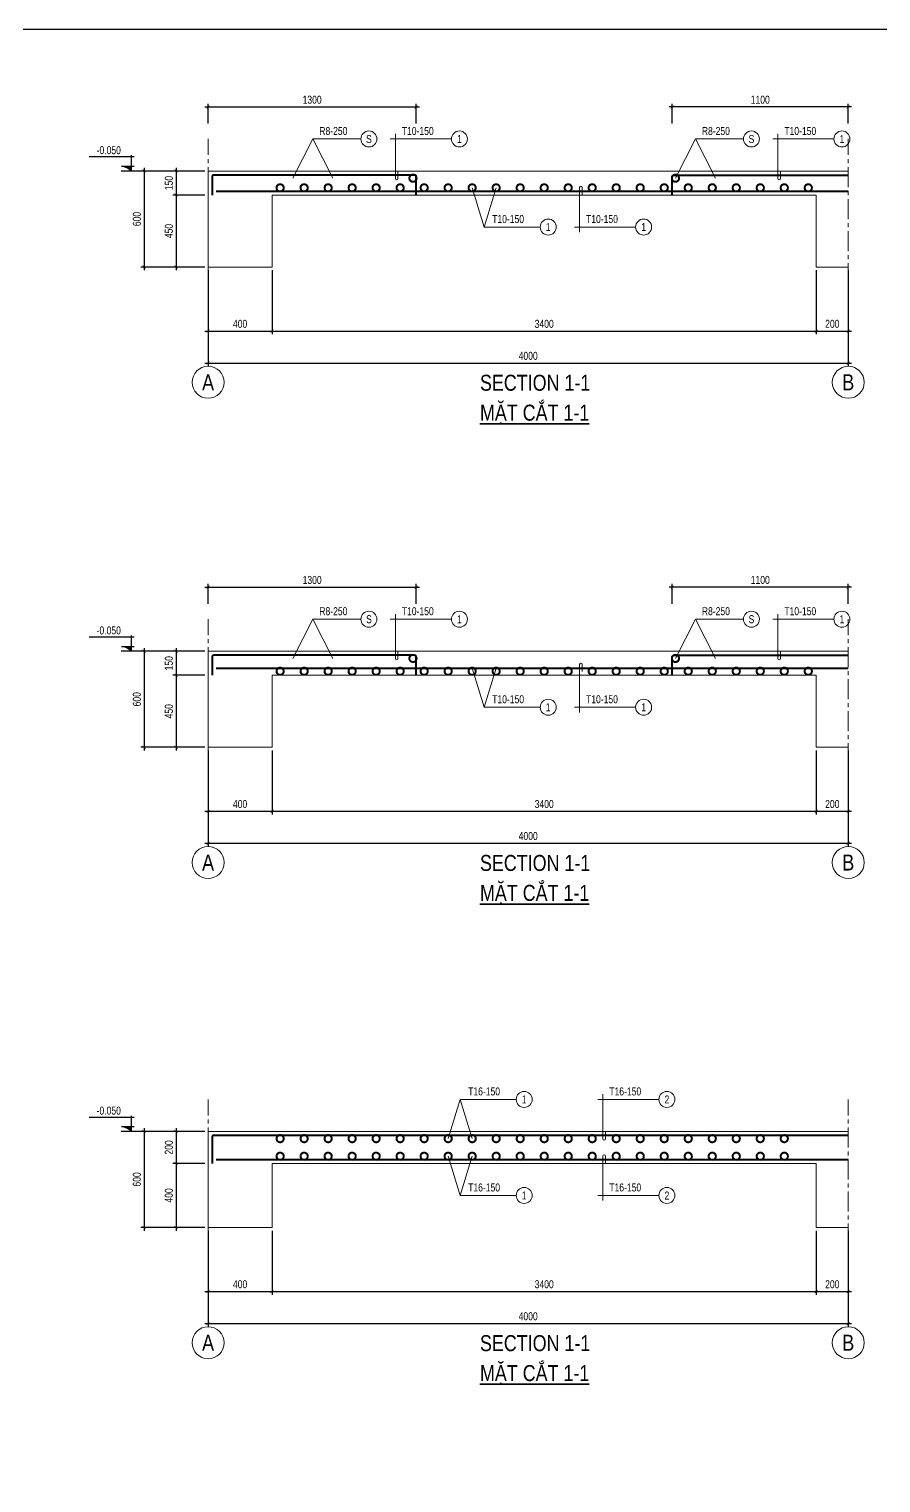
# Model space of a CAD drawing. Header units: millimetres. Extents: x 925681 to 1410834, y 71669 to 296428.
# Drawn here: x 1313414 to 1318736, y 129332 to 138415 of the extents above; entities that cross this region are included whole.
import ezdxf
from ezdxf.enums import TextEntityAlignment as Align

# ---------------------------------------------------------------- set-up
doc = ezdxf.new("R2010")
doc.units = ezdxf.units.MM
doc.header["$LTSCALE"] = 100
doc.linetypes.add('CENTER', pattern=[2, 1.25, -0.25, 0.25, -0.25])
for name, color, linetype, lineweight in [('Ap0101_grid', 145, 'CENTER', 18), ('Ap0102_dim', 145, 'Continuous', 25), ('Ap0103_level', 203, 'Continuous', 25), ('Ap0104_leader', 145, 'Continuous', 25), ('Ap0203_T', 243, 'Continuous', 35), ('Ap0205_T', 253, 'Continuous', 50), ('Ap0310_PSS', 130, 'Continuous', 18), ('Ap0314_Kh', 253, 'Continuous', 15), ('Ap0402_Reinf.S', 6, 'Continuous', 35), ('Ap0404_Reinf.slab', 5, 'Continuous', 40), ('Ap0405_Reinf.slab bot', 201, 'Continuous', 40), ('Ap0406_RT_Slab', 71, 'Continuous', 20)]:
    doc.layers.add(name, color=color, linetype=linetype, lineweight=lineweight)
doc.styles.add('Ap_vn_vni.shx', font='vn_vni.shx', dxfattribs={"width": 0.8})
doc.styles.add('Ap_Vni-helve', font='', dxfattribs={"width": 0.8, "height": 1})
doc.styles.add('Text Chuan', font='1.shx', dxfattribs={"width": 0.8})
doc.styles.get('Ap_Vni-helve').set_extended_font_data('VNI-Helve')
doc.dimstyles.new('Ap_Model', dxfattribs={"dimscale": 100, "dimtxt": 2.5, "dimasz": 1, "dimexe": 1, "dimexo": 1, "dimgap": 1, "dimtad": 1, "dimdec": 0, "dimzin": 3, "dimdsep": 46, "dimtxsty": 'Ap_vn_vni.shx', "dimblk": 'ARCHTICK', "dimcen": 1, "dimdle": 1, "dimclrd": 256, "dimclre": 256, "dimclrt": 7, "dimazin": 2, "dimtfac": 100, "dimtdec": 0, "dimtix": 1, "dimtmove": 2, "dimatfit": 2, "dimldrblk": 'OPEN30', "dimfxl": 1, "dimtolj": 1, "dimtzin": 0, "dimlwd": -1, "dimlwe": -1, "dimarcsym": 0})

# ---------------------------------------------------------------- blocks, each defined once
blk = doc.blocks.new('_ArchTick')
at = {"color": 0, "linetype": 'ByBlock', "const_width": 0.15}
blk.add_lwpolyline([(-0.5, -0.5), (0.5, 0.5)], dxfattribs=at)
blk = doc.blocks.new('*D543')
at = {"layer": 'Ap0102_dim', "transparency": 16777216}
for p, q in [((-20, -150), (-220, -150)), ((-200, -130), (-200, -620)), ((-20, -600), (-220, -600))]:
    blk.add_line(p, q, dxfattribs=at)
at = {"layer": 'Defpoints', "color": 0, "transparency": 16777216}
for p in [(0, -150), (-200, -600), (0, -600)]:
    blk.add_point(p, dxfattribs=at)
at = {"layer": 'Ap0102_dim', "transparency": 16777216, "xscale": 20, "yscale": 20, "zscale": 20}
for p, rotation in [((-200, -150), 90), ((-200, -600), 270)]:
    blk.add_blockref('_ArchTick', p, dxfattribs=dict(at, rotation=rotation))
at = {"layer": 'Ap0102_dim', "color": 7, "transparency": 16777216, "insert": (-245, -375), "char_height": 50, "attachment_point": 5, "rotation": 90, "style": 'Ap_vn_vni.shx'}
blk.add_mtext('\\A1;450', dxfattribs=at)
blk = doc.blocks.new('_Open30')
for p, q in [((-1, 0.27), (0, 0)), ((0, 0), (-1, -0.27)), ((0, 0), (-1, 0))]:
    blk.add_line(p, q)
blk = doc.blocks.new('*D544')
at = {"layer": 'Ap0102_dim', "transparency": 16777216}
for p, q in [((-20, 0), (-420, 0)), ((-400, 20), (-400, -620)), ((-20, -600), (-420, -600))]:
    blk.add_line(p, q, dxfattribs=at)
at = {"layer": 'Defpoints', "color": 0, "transparency": 16777216}
for p in [(0, 0), (-400, -600), (0, -600)]:
    blk.add_point(p, dxfattribs=at)
at = {"layer": 'Ap0102_dim', "transparency": 16777216, "xscale": 20, "yscale": 20, "zscale": 20}
for p, rotation in [((-400, 0), 90), ((-400, -600), 270)]:
    blk.add_blockref('_ArchTick', p, dxfattribs=dict(at, rotation=rotation))
at = {"layer": 'Ap0102_dim', "color": 7, "transparency": 16777216, "insert": (-445, -300), "char_height": 50, "attachment_point": 5, "rotation": 90, "style": 'Ap_vn_vni.shx'}
blk.add_mtext('\\A1;600', dxfattribs=at)
blk = doc.blocks.new('*D545')
at = {"layer": 'Ap0102_dim', "transparency": 16777216}
for p, q in [((-20, 0), (-220, 0)), ((-200, 20), (-200, -170)), ((-20, -150), (-220, -150))]:
    blk.add_line(p, q, dxfattribs=at)
at = {"layer": 'Defpoints', "color": 0, "transparency": 16777216}
for p in [(0, 0), (-200, -150), (0, -150)]:
    blk.add_point(p, dxfattribs=at)
at = {"layer": 'Ap0102_dim', "transparency": 16777216, "xscale": 20, "yscale": 20, "zscale": 20}
for p, rotation in [((-200, 0), 90), ((-200, -150), 270)]:
    blk.add_blockref('_ArchTick', p, dxfattribs=dict(at, rotation=rotation))
at = {"layer": 'Ap0102_dim', "color": 7, "transparency": 16777216, "insert": (-245, -75), "char_height": 50, "attachment_point": 5, "rotation": 90, "style": 'Ap_vn_vni.shx'}
blk.add_mtext('\\A1;150', dxfattribs=at)
blk = doc.blocks.new('*D546')
at = {"layer": 'Ap0102_dim', "transparency": 16777216}
for p, q in [((0, -620), (0, -1020)), ((400, -620), (400, -1020)), ((-20, -1000), (420, -1000))]:
    blk.add_line(p, q, dxfattribs=at)
at = {"layer": 'Defpoints', "color": 0, "transparency": 16777216}
for p in [(0, -600), (400, -600), (400, -1000)]:
    blk.add_point(p, dxfattribs=at)
at = {"layer": 'Ap0102_dim', "transparency": 16777216, "xscale": 20, "yscale": 20, "zscale": 20, "rotation": 180}
blk.add_blockref('_ArchTick', (0, -1000), dxfattribs=at)
at = {"layer": 'Ap0102_dim', "transparency": 16777216, "xscale": 20, "yscale": 20, "zscale": 20}
blk.add_blockref('_ArchTick', (400, -1000), dxfattribs=at)
at = {"layer": 'Ap0102_dim', "color": 7, "transparency": 16777216, "insert": (200, -955), "char_height": 50, "attachment_point": 5, "style": 'Ap_vn_vni.shx'}
blk.add_mtext('\\A1;400', dxfattribs=at)
blk = doc.blocks.new('*D547')
at = {"layer": 'Ap0102_dim', "transparency": 16777216}
for p, q in [((400, -620), (400, -1020)), ((3800, -620), (3800, -1020)), ((380, -1000), (3820, -1000))]:
    blk.add_line(p, q, dxfattribs=at)
at = {"layer": 'Defpoints', "color": 0, "transparency": 16777216}
for p in [(400, -600), (3800, -600), (3800, -1000)]:
    blk.add_point(p, dxfattribs=at)
at = {"layer": 'Ap0102_dim', "transparency": 16777216, "xscale": 20, "yscale": 20, "zscale": 20, "rotation": 180}
blk.add_blockref('_ArchTick', (400, -1000), dxfattribs=at)
at = {"layer": 'Ap0102_dim', "transparency": 16777216, "xscale": 20, "yscale": 20, "zscale": 20}
blk.add_blockref('_ArchTick', (3800, -1000), dxfattribs=at)
at = {"layer": 'Ap0102_dim', "color": 7, "transparency": 16777216, "insert": (2100, -955), "char_height": 50, "attachment_point": 5, "style": 'Ap_vn_vni.shx'}
blk.add_mtext('\\A1;3400', dxfattribs=at)
blk = doc.blocks.new('*D548')
at = {"layer": 'Ap0102_dim', "transparency": 16777216}
for p, q in [((3800, -620), (3800, -1020)), ((4000, -620), (4000, -1020)), ((3780, -1000), (4020, -1000))]:
    blk.add_line(p, q, dxfattribs=at)
at = {"layer": 'Defpoints', "color": 0, "transparency": 16777216}
for p in [(3800, -600), (4000, -600), (4000, -1000)]:
    blk.add_point(p, dxfattribs=at)
at = {"layer": 'Ap0102_dim', "transparency": 16777216, "xscale": 20, "yscale": 20, "zscale": 20, "rotation": 180}
blk.add_blockref('_ArchTick', (3800, -1000), dxfattribs=at)
at = {"layer": 'Ap0102_dim', "transparency": 16777216, "xscale": 20, "yscale": 20, "zscale": 20}
blk.add_blockref('_ArchTick', (4000, -1000), dxfattribs=at)
at = {"layer": 'Ap0102_dim', "color": 7, "transparency": 16777216, "insert": (3900, -955), "char_height": 50, "attachment_point": 5, "style": 'Ap_vn_vni.shx'}
blk.add_mtext('\\A1;200', dxfattribs=at)
blk = doc.blocks.new('*D549')
at = {"layer": 'Ap0102_dim', "transparency": 16777216}
for p, q in [((0, -620), (0, -1220)), ((4000, -620), (4000, -1220)), ((-20, -1200), (4020, -1200))]:
    blk.add_line(p, q, dxfattribs=at)
at = {"layer": 'Defpoints', "color": 0, "transparency": 16777216}
for p in [(0, -600), (4000, -600), (4000, -1200)]:
    blk.add_point(p, dxfattribs=at)
at = {"layer": 'Ap0102_dim', "transparency": 16777216, "xscale": 20, "yscale": 20, "zscale": 20, "rotation": 180}
blk.add_blockref('_ArchTick', (0, -1200), dxfattribs=at)
at = {"layer": 'Ap0102_dim', "transparency": 16777216, "xscale": 20, "yscale": 20, "zscale": 20}
blk.add_blockref('_ArchTick', (4000, -1200), dxfattribs=at)
at = {"layer": 'Ap0102_dim', "color": 7, "transparency": 16777216, "insert": (2000, -1155), "char_height": 50, "attachment_point": 5, "style": 'Ap_vn_vni.shx'}
blk.add_mtext('\\A1;4000', dxfattribs=at)
blk = doc.blocks.new('*D550')
at = {"layer": 'Ap0102_dim', "transparency": 16777216}
for p, q in [((-20, 400), (1320, 400)), ((0, 296.7), (0, 420)), ((1300, 296.7), (1300, 420))]:
    blk.add_line(p, q, dxfattribs=at)
at = {"layer": 'Defpoints', "color": 0, "transparency": 16777216}
for p in [(1300, 400), (0, 276.7), (1300, 276.7)]:
    blk.add_point(p, dxfattribs=at)
at = {"layer": 'Ap0102_dim', "transparency": 16777216, "xscale": 20, "yscale": 20, "zscale": 20, "rotation": 180}
blk.add_blockref('_ArchTick', (0, 400), dxfattribs=at)
at = {"layer": 'Ap0102_dim', "transparency": 16777216, "xscale": 20, "yscale": 20, "zscale": 20}
blk.add_blockref('_ArchTick', (1300, 400), dxfattribs=at)
at = {"layer": 'Ap0102_dim', "color": 7, "transparency": 16777216, "insert": (650, 445), "char_height": 50, "attachment_point": 5, "style": 'Ap_vn_vni.shx'}
blk.add_mtext('\\A1;1300', dxfattribs=at)
blk = doc.blocks.new('*D551')
at = {"layer": 'Ap0102_dim', "transparency": 16777216}
for p, q in [((4020, 400), (2880, 400)), ((2900, 296.7), (2900, 420)), ((4000, 296.7), (4000, 420))]:
    blk.add_line(p, q, dxfattribs=at)
at = {"layer": 'Defpoints', "color": 0, "transparency": 16777216}
for p in [(2900, 400), (2900, 276.7), (4000, 276.7)]:
    blk.add_point(p, dxfattribs=at)
at = {"layer": 'Ap0102_dim', "transparency": 16777216, "xscale": 20, "yscale": 20, "zscale": 20, "rotation": 180}
blk.add_blockref('_ArchTick', (2900, 400), dxfattribs=at)
at = {"layer": 'Ap0102_dim', "transparency": 16777216, "xscale": 20, "yscale": 20, "zscale": 20}
blk.add_blockref('_ArchTick', (4000, 400), dxfattribs=at)
at = {"layer": 'Ap0102_dim', "color": 7, "transparency": 16777216, "insert": (3450, 445), "char_height": 50, "attachment_point": 5, "style": 'Ap_vn_vni.shx'}
blk.add_mtext('\\A1;1100', dxfattribs=at)
blk = doc.blocks.new('*D833')
at = {"layer": 'Ap0102_dim', "transparency": 16777216}
for p, q in [((-20, -150), (-220, -150)), ((-200, -130), (-200, -620)), ((-20, -600), (-220, -600))]:
    blk.add_line(p, q, dxfattribs=at)
at = {"layer": 'Defpoints', "color": 0, "transparency": 16777216}
for p in [(0, -150), (-200, -600), (0, -600)]:
    blk.add_point(p, dxfattribs=at)
at = {"layer": 'Ap0102_dim', "transparency": 16777216, "xscale": 20, "yscale": 20, "zscale": 20}
for p, rotation in [((-200, -150), 90), ((-200, -600), 270)]:
    blk.add_blockref('_ArchTick', p, dxfattribs=dict(at, rotation=rotation))
at = {"layer": 'Ap0102_dim', "color": 7, "transparency": 16777216, "insert": (-245, -375), "char_height": 50, "attachment_point": 5, "rotation": 90, "style": 'Ap_vn_vni.shx'}
blk.add_mtext('\\A1;450', dxfattribs=at)
blk = doc.blocks.new('*D834')
at = {"layer": 'Ap0102_dim', "transparency": 16777216}
for p, q in [((-20, 0), (-420, 0)), ((-400, 20), (-400, -620)), ((-20, -600), (-420, -600))]:
    blk.add_line(p, q, dxfattribs=at)
at = {"layer": 'Defpoints', "color": 0, "transparency": 16777216}
for p in [(0, 0), (-400, -600), (0, -600)]:
    blk.add_point(p, dxfattribs=at)
at = {"layer": 'Ap0102_dim', "transparency": 16777216, "xscale": 20, "yscale": 20, "zscale": 20}
for p, rotation in [((-400, 0), 90), ((-400, -600), 270)]:
    blk.add_blockref('_ArchTick', p, dxfattribs=dict(at, rotation=rotation))
at = {"layer": 'Ap0102_dim', "color": 7, "transparency": 16777216, "insert": (-445, -300), "char_height": 50, "attachment_point": 5, "rotation": 90, "style": 'Ap_vn_vni.shx'}
blk.add_mtext('\\A1;600', dxfattribs=at)
blk = doc.blocks.new('*D835')
at = {"layer": 'Ap0102_dim', "transparency": 16777216}
for p, q in [((-20, 0), (-220, 0)), ((-200, 20), (-200, -170)), ((-20, -150), (-220, -150))]:
    blk.add_line(p, q, dxfattribs=at)
at = {"layer": 'Defpoints', "color": 0, "transparency": 16777216}
for p in [(0, 0), (-200, -150), (0, -150)]:
    blk.add_point(p, dxfattribs=at)
at = {"layer": 'Ap0102_dim', "transparency": 16777216, "xscale": 20, "yscale": 20, "zscale": 20}
for p, rotation in [((-200, 0), 90), ((-200, -150), 270)]:
    blk.add_blockref('_ArchTick', p, dxfattribs=dict(at, rotation=rotation))
at = {"layer": 'Ap0102_dim', "color": 7, "transparency": 16777216, "insert": (-245, -75), "char_height": 50, "attachment_point": 5, "rotation": 90, "style": 'Ap_vn_vni.shx'}
blk.add_mtext('\\A1;150', dxfattribs=at)
blk = doc.blocks.new('*D836')
at = {"layer": 'Ap0102_dim', "transparency": 16777216}
for p, q in [((0, -620), (0, -1020)), ((400, -620), (400, -1020)), ((-20, -1000), (420, -1000))]:
    blk.add_line(p, q, dxfattribs=at)
at = {"layer": 'Defpoints', "color": 0, "transparency": 16777216}
for p in [(0, -600), (400, -600), (400, -1000)]:
    blk.add_point(p, dxfattribs=at)
at = {"layer": 'Ap0102_dim', "transparency": 16777216, "xscale": 20, "yscale": 20, "zscale": 20, "rotation": 180}
blk.add_blockref('_ArchTick', (0, -1000), dxfattribs=at)
at = {"layer": 'Ap0102_dim', "transparency": 16777216, "xscale": 20, "yscale": 20, "zscale": 20}
blk.add_blockref('_ArchTick', (400, -1000), dxfattribs=at)
at = {"layer": 'Ap0102_dim', "color": 7, "transparency": 16777216, "insert": (200, -955), "char_height": 50, "attachment_point": 5, "style": 'Ap_vn_vni.shx'}
blk.add_mtext('\\A1;400', dxfattribs=at)
blk = doc.blocks.new('*D837')
at = {"layer": 'Ap0102_dim', "transparency": 16777216}
for p, q in [((400, -620), (400, -1020)), ((3800, -620), (3800, -1020)), ((380, -1000), (3820, -1000))]:
    blk.add_line(p, q, dxfattribs=at)
at = {"layer": 'Defpoints', "color": 0, "transparency": 16777216}
for p in [(400, -600), (3800, -600), (3800, -1000)]:
    blk.add_point(p, dxfattribs=at)
at = {"layer": 'Ap0102_dim', "transparency": 16777216, "xscale": 20, "yscale": 20, "zscale": 20, "rotation": 180}
blk.add_blockref('_ArchTick', (400, -1000), dxfattribs=at)
at = {"layer": 'Ap0102_dim', "transparency": 16777216, "xscale": 20, "yscale": 20, "zscale": 20}
blk.add_blockref('_ArchTick', (3800, -1000), dxfattribs=at)
at = {"layer": 'Ap0102_dim', "color": 7, "transparency": 16777216, "insert": (2100, -955), "char_height": 50, "attachment_point": 5, "style": 'Ap_vn_vni.shx'}
blk.add_mtext('\\A1;3400', dxfattribs=at)
blk = doc.blocks.new('*D838')
at = {"layer": 'Ap0102_dim', "transparency": 16777216}
for p, q in [((3800, -620), (3800, -1020)), ((4000, -620), (4000, -1020)), ((3780, -1000), (4020, -1000))]:
    blk.add_line(p, q, dxfattribs=at)
at = {"layer": 'Defpoints', "color": 0, "transparency": 16777216}
for p in [(3800, -600), (4000, -600), (4000, -1000)]:
    blk.add_point(p, dxfattribs=at)
at = {"layer": 'Ap0102_dim', "transparency": 16777216, "xscale": 20, "yscale": 20, "zscale": 20, "rotation": 180}
blk.add_blockref('_ArchTick', (3800, -1000), dxfattribs=at)
at = {"layer": 'Ap0102_dim', "transparency": 16777216, "xscale": 20, "yscale": 20, "zscale": 20}
blk.add_blockref('_ArchTick', (4000, -1000), dxfattribs=at)
at = {"layer": 'Ap0102_dim', "color": 7, "transparency": 16777216, "insert": (3900, -955), "char_height": 50, "attachment_point": 5, "style": 'Ap_vn_vni.shx'}
blk.add_mtext('\\A1;200', dxfattribs=at)
blk = doc.blocks.new('*D839')
at = {"layer": 'Ap0102_dim', "transparency": 16777216}
for p, q in [((0, -620), (0, -1220)), ((4000, -620), (4000, -1220)), ((-20, -1200), (4020, -1200))]:
    blk.add_line(p, q, dxfattribs=at)
at = {"layer": 'Defpoints', "color": 0, "transparency": 16777216}
for p in [(0, -600), (4000, -600), (4000, -1200)]:
    blk.add_point(p, dxfattribs=at)
at = {"layer": 'Ap0102_dim', "transparency": 16777216, "xscale": 20, "yscale": 20, "zscale": 20, "rotation": 180}
blk.add_blockref('_ArchTick', (0, -1200), dxfattribs=at)
at = {"layer": 'Ap0102_dim', "transparency": 16777216, "xscale": 20, "yscale": 20, "zscale": 20}
blk.add_blockref('_ArchTick', (4000, -1200), dxfattribs=at)
at = {"layer": 'Ap0102_dim', "color": 7, "transparency": 16777216, "insert": (2000, -1155), "char_height": 50, "attachment_point": 5, "style": 'Ap_vn_vni.shx'}
blk.add_mtext('\\A1;4000', dxfattribs=at)
blk = doc.blocks.new('*D840')
at = {"layer": 'Ap0102_dim', "transparency": 16777216}
for p, q in [((-20, 400), (1320, 400)), ((0, 296.7), (0, 420)), ((1300, 296.7), (1300, 420))]:
    blk.add_line(p, q, dxfattribs=at)
at = {"layer": 'Defpoints', "color": 0, "transparency": 16777216}
for p in [(1300, 400), (0, 276.7), (1300, 276.7)]:
    blk.add_point(p, dxfattribs=at)
at = {"layer": 'Ap0102_dim', "transparency": 16777216, "xscale": 20, "yscale": 20, "zscale": 20, "rotation": 180}
blk.add_blockref('_ArchTick', (0, 400), dxfattribs=at)
at = {"layer": 'Ap0102_dim', "transparency": 16777216, "xscale": 20, "yscale": 20, "zscale": 20}
blk.add_blockref('_ArchTick', (1300, 400), dxfattribs=at)
at = {"layer": 'Ap0102_dim', "color": 7, "transparency": 16777216, "insert": (650, 445), "char_height": 50, "attachment_point": 5, "style": 'Ap_vn_vni.shx'}
blk.add_mtext('\\A1;1300', dxfattribs=at)
blk = doc.blocks.new('*D841')
at = {"layer": 'Ap0102_dim', "transparency": 16777216}
for p, q in [((4020, 400), (2880, 400)), ((2900, 296.7), (2900, 420)), ((4000, 296.7), (4000, 420))]:
    blk.add_line(p, q, dxfattribs=at)
at = {"layer": 'Defpoints', "color": 0, "transparency": 16777216}
for p in [(2900, 400), (2900, 276.7), (4000, 276.7)]:
    blk.add_point(p, dxfattribs=at)
at = {"layer": 'Ap0102_dim', "transparency": 16777216, "xscale": 20, "yscale": 20, "zscale": 20, "rotation": 180}
blk.add_blockref('_ArchTick', (2900, 400), dxfattribs=at)
at = {"layer": 'Ap0102_dim', "transparency": 16777216, "xscale": 20, "yscale": 20, "zscale": 20}
blk.add_blockref('_ArchTick', (4000, 400), dxfattribs=at)
at = {"layer": 'Ap0102_dim', "color": 7, "transparency": 16777216, "insert": (3450, 445), "char_height": 50, "attachment_point": 5, "style": 'Ap_vn_vni.shx'}
blk.add_mtext('\\A1;1100', dxfattribs=at)
blk = doc.blocks.new('*D624')
at = {"layer": 'Ap0102_dim', "transparency": 16777216}
for p, q in [((-200, -180), (-200, -620)), ((-20, -200), (-220, -200)), ((-20, -600), (-220, -600))]:
    blk.add_line(p, q, dxfattribs=at)
at = {"layer": 'Defpoints', "color": 0, "transparency": 16777216}
for p in [(0, -200), (-200, -600), (0, -600)]:
    blk.add_point(p, dxfattribs=at)
at = {"layer": 'Ap0102_dim', "transparency": 16777216, "xscale": 20, "yscale": 20, "zscale": 20}
for p, rotation in [((-200, -200), 90), ((-200, -600), 270)]:
    blk.add_blockref('_ArchTick', p, dxfattribs=dict(at, rotation=rotation))
at = {"layer": 'Ap0102_dim', "color": 7, "transparency": 16777216, "insert": (-245, -400), "char_height": 50, "attachment_point": 5, "rotation": 90, "style": 'Ap_vn_vni.shx'}
blk.add_mtext('\\A1;400', dxfattribs=at)
blk = doc.blocks.new('*D625')
at = {"layer": 'Ap0102_dim', "transparency": 16777216}
for p, q in [((-20, 0), (-420, 0)), ((-400, 20), (-400, -620)), ((-20, -600), (-420, -600))]:
    blk.add_line(p, q, dxfattribs=at)
at = {"layer": 'Defpoints', "color": 0, "transparency": 16777216}
for p in [(0, 0), (-400, -600), (0, -600)]:
    blk.add_point(p, dxfattribs=at)
at = {"layer": 'Ap0102_dim', "transparency": 16777216, "xscale": 20, "yscale": 20, "zscale": 20}
for p, rotation in [((-400, 0), 90), ((-400, -600), 270)]:
    blk.add_blockref('_ArchTick', p, dxfattribs=dict(at, rotation=rotation))
at = {"layer": 'Ap0102_dim', "color": 7, "transparency": 16777216, "insert": (-445, -300), "char_height": 50, "attachment_point": 5, "rotation": 90, "style": 'Ap_vn_vni.shx'}
blk.add_mtext('\\A1;600', dxfattribs=at)
blk = doc.blocks.new('*D626')
at = {"layer": 'Ap0102_dim', "transparency": 16777216}
for p, q in [((-20, 0), (-220, 0)), ((-200, 20), (-200, -220)), ((-20, -200), (-220, -200))]:
    blk.add_line(p, q, dxfattribs=at)
at = {"layer": 'Defpoints', "color": 0, "transparency": 16777216}
for p in [(0, 0), (-200, -200), (0, -200)]:
    blk.add_point(p, dxfattribs=at)
at = {"layer": 'Ap0102_dim', "transparency": 16777216, "xscale": 20, "yscale": 20, "zscale": 20}
for p, rotation in [((-200, 0), 90), ((-200, -200), 270)]:
    blk.add_blockref('_ArchTick', p, dxfattribs=dict(at, rotation=rotation))
at = {"layer": 'Ap0102_dim', "color": 7, "transparency": 16777216, "insert": (-245, -100), "char_height": 50, "attachment_point": 5, "rotation": 90, "style": 'Ap_vn_vni.shx'}
blk.add_mtext('\\A1;200', dxfattribs=at)
blk = doc.blocks.new('*D627')
at = {"layer": 'Ap0102_dim', "transparency": 16777216}
for p, q in [((0, -620), (0, -1020)), ((400, -620), (400, -1020)), ((-20, -1000), (420, -1000))]:
    blk.add_line(p, q, dxfattribs=at)
at = {"layer": 'Defpoints', "color": 0, "transparency": 16777216}
for p in [(0, -600), (400, -600), (400, -1000)]:
    blk.add_point(p, dxfattribs=at)
at = {"layer": 'Ap0102_dim', "transparency": 16777216, "xscale": 20, "yscale": 20, "zscale": 20, "rotation": 180}
blk.add_blockref('_ArchTick', (0, -1000), dxfattribs=at)
at = {"layer": 'Ap0102_dim', "transparency": 16777216, "xscale": 20, "yscale": 20, "zscale": 20}
blk.add_blockref('_ArchTick', (400, -1000), dxfattribs=at)
at = {"layer": 'Ap0102_dim', "color": 7, "transparency": 16777216, "insert": (200, -955), "char_height": 50, "attachment_point": 5, "style": 'Ap_vn_vni.shx'}
blk.add_mtext('\\A1;400', dxfattribs=at)
blk = doc.blocks.new('*D628')
at = {"layer": 'Ap0102_dim', "transparency": 16777216}
for p, q in [((400, -620), (400, -1020)), ((3800, -620), (3800, -1020)), ((380, -1000), (3820, -1000))]:
    blk.add_line(p, q, dxfattribs=at)
at = {"layer": 'Defpoints', "color": 0, "transparency": 16777216}
for p in [(400, -600), (3800, -600), (3800, -1000)]:
    blk.add_point(p, dxfattribs=at)
at = {"layer": 'Ap0102_dim', "transparency": 16777216, "xscale": 20, "yscale": 20, "zscale": 20, "rotation": 180}
blk.add_blockref('_ArchTick', (400, -1000), dxfattribs=at)
at = {"layer": 'Ap0102_dim', "transparency": 16777216, "xscale": 20, "yscale": 20, "zscale": 20}
blk.add_blockref('_ArchTick', (3800, -1000), dxfattribs=at)
at = {"layer": 'Ap0102_dim', "color": 7, "transparency": 16777216, "insert": (2100, -955), "char_height": 50, "attachment_point": 5, "style": 'Ap_vn_vni.shx'}
blk.add_mtext('\\A1;3400', dxfattribs=at)
blk = doc.blocks.new('*D629')
at = {"layer": 'Ap0102_dim', "transparency": 16777216}
for p, q in [((3800, -620), (3800, -1020)), ((4000, -620), (4000, -1020)), ((3780, -1000), (4020, -1000))]:
    blk.add_line(p, q, dxfattribs=at)
at = {"layer": 'Defpoints', "color": 0, "transparency": 16777216}
for p in [(3800, -600), (4000, -600), (4000, -1000)]:
    blk.add_point(p, dxfattribs=at)
at = {"layer": 'Ap0102_dim', "transparency": 16777216, "xscale": 20, "yscale": 20, "zscale": 20, "rotation": 180}
blk.add_blockref('_ArchTick', (3800, -1000), dxfattribs=at)
at = {"layer": 'Ap0102_dim', "transparency": 16777216, "xscale": 20, "yscale": 20, "zscale": 20}
blk.add_blockref('_ArchTick', (4000, -1000), dxfattribs=at)
at = {"layer": 'Ap0102_dim', "color": 7, "transparency": 16777216, "insert": (3900, -955), "char_height": 50, "attachment_point": 5, "style": 'Ap_vn_vni.shx'}
blk.add_mtext('\\A1;200', dxfattribs=at)
blk = doc.blocks.new('*D630')
at = {"layer": 'Ap0102_dim', "transparency": 16777216}
for p, q in [((0, -620), (0, -1220)), ((4000, -620), (4000, -1220)), ((-20, -1200), (4020, -1200))]:
    blk.add_line(p, q, dxfattribs=at)
at = {"layer": 'Defpoints', "color": 0, "transparency": 16777216}
for p in [(0, -600), (4000, -600), (4000, -1200)]:
    blk.add_point(p, dxfattribs=at)
at = {"layer": 'Ap0102_dim', "transparency": 16777216, "xscale": 20, "yscale": 20, "zscale": 20, "rotation": 180}
blk.add_blockref('_ArchTick', (0, -1200), dxfattribs=at)
at = {"layer": 'Ap0102_dim', "transparency": 16777216, "xscale": 20, "yscale": 20, "zscale": 20}
blk.add_blockref('_ArchTick', (4000, -1200), dxfattribs=at)
at = {"layer": 'Ap0102_dim', "color": 7, "transparency": 16777216, "insert": (2000, -1155), "char_height": 50, "attachment_point": 5, "style": 'Ap_vn_vni.shx'}
blk.add_mtext('\\A1;4000', dxfattribs=at)
blk = doc.blocks.new('*U701')
at = {"layer": 'Ap0104_leader', "lineweight": 13}
for points in [[(0, 0), (125, 245), (425, 245)], [(250, 0), (125, 245), (425, 245)]]:
    blk.add_lwpolyline(points, dxfattribs=at)
at = {"layer": 'Ap0314_Kh', "color": 145}
blk.add_circle((475, 245), 50, dxfattribs=at)
at = {"layer": 'Ap0314_Kh', "color": 141, "style": 'Text Chuan', "width": 0.8}
blk.add_attdef('1', text='', height=50, rotation=360, dxfattribs=at).set_placement((475, 245), align=Align.MIDDLE)
at = {"layer": 'Ap0406_RT_Slab', "style": 'Ap_vn_vni.shx', "width": 0.8}
blk.add_attdef('R8', (165, 270), '', height=50, dxfattribs=at)
blk = doc.blocks.new('Leader_Thep Goi')
at = {"layer": 'Ap0104_leader', "lineweight": 13}
blk.add_line((-48, 225), (334, 225), dxfattribs=at)
blk.add_lwpolyline([(0, 21.6), (0, -21.6, -1), (-16, -21.6), (-16, 257)], format="xyb", dxfattribs=at)
at = {"layer": 'Ap0314_Kh', "color": 145}
blk.add_circle((384, 225), 50, dxfattribs=at)
at = {"layer": 'Ap0314_Kh', "color": 141, "style": 'Text Chuan', "width": 0.8}
blk.add_attdef('1', text='', height=50, rotation=360, dxfattribs=at).set_placement((384, 225), align=Align.MIDDLE)
at = {"layer": 'Ap0406_RT_Slab', "style": 'Ap_vn_vni.shx', "width": 0.8}
blk.add_attdef('T10', (24, 250), '', height=50, dxfattribs=at)
blk = doc.blocks.new('*U703')
at = {"layer": 'Ap0104_leader', "lineweight": 13}
for points in [[(0, 0), (75, -245), (425, -245)], [(150, 0), (75, -245), (425, -245)]]:
    blk.add_lwpolyline(points, dxfattribs=at)
at = {"layer": 'Ap0314_Kh', "color": 145}
blk.add_circle((475, -245), 50, dxfattribs=at)
at = {"layer": 'Ap0314_Kh', "color": 141, "style": 'Text Chuan', "width": 0.8}
blk.add_attdef('1', text='', height=50, rotation=360, dxfattribs=at).set_placement((475, -245), align=Align.MIDDLE)
at = {"layer": 'Ap0406_RT_Slab', "style": 'Ap_vn_vni.shx', "width": 0.8}
blk.add_attdef('T10', (125, -220), '', height=50, dxfattribs=at)
blk = doc.blocks.new('*U698')
at = {"layer": 'Ap0104_leader', "lineweight": 13}
blk.add_line((-48, -225), (334, -225), dxfattribs=at)
blk.add_lwpolyline([(0, -21.6), (0, 21.6, 1), (-16, 21.6), (-16, -257)], format="xyb", dxfattribs=at)
at = {"layer": 'Ap0314_Kh', "color": 145}
blk.add_circle((384, -225), 50, dxfattribs=at)
at = {"layer": 'Ap0314_Kh', "color": 141, "style": 'Text Chuan', "width": 0.8}
blk.add_attdef('1', text='', height=50, rotation=360, dxfattribs=at).set_placement((384, -225), align=Align.MIDDLE)
at = {"layer": 'Ap0406_RT_Slab', "style": 'Ap_vn_vni.shx', "width": 0.8}
blk.add_attdef('T10', (24, -200), '', height=50, dxfattribs=at)
blk = doc.blocks.new('*U708')
at = {"layer": 'Ap0104_leader', "lineweight": 13}
for points in [[(0, 0), (75, -245), (425, -245)], [(150, 0), (75, -245), (425, -245)]]:
    blk.add_lwpolyline(points, dxfattribs=at)
at = {"layer": 'Ap0314_Kh', "color": 145}
blk.add_circle((475, -245), 50, dxfattribs=at)
at = {"layer": 'Ap0314_Kh', "color": 141, "style": 'Text Chuan', "width": 0.8}
blk.add_attdef('1', text='', height=50, rotation=360, dxfattribs=at).set_placement((475, -245), align=Align.MIDDLE)
at = {"layer": 'Ap0406_RT_Slab', "style": 'Ap_vn_vni.shx', "width": 0.8}
blk.add_attdef('T10', (125, -220), '', height=50, dxfattribs=at)
blk = doc.blocks.new('*U699')
at = {"layer": 'Ap0104_leader', "lineweight": 13}
blk.add_line((-48, -225), (334, -225), dxfattribs=at)
blk.add_lwpolyline([(0, -1.6), (0, 41.6, 1), (-16, 41.6), (-16, -257)], format="xyb", dxfattribs=at)
at = {"layer": 'Ap0314_Kh', "color": 145}
blk.add_circle((384, -225), 50, dxfattribs=at)
at = {"layer": 'Ap0314_Kh', "color": 141, "style": 'Text Chuan', "width": 0.8}
blk.add_attdef('1', text='', height=50, rotation=360, dxfattribs=at).set_placement((384, -225), align=Align.MIDDLE)
at = {"layer": 'Ap0406_RT_Slab', "style": 'Ap_vn_vni.shx', "width": 0.8}
blk.add_attdef('T10', (24, -200), '', height=50, dxfattribs=at)
blk = doc.blocks.new('*U700')
at = {"layer": 'Ap0104_leader', "lineweight": 13}
blk.add_line((-48, 225), (334, 225), dxfattribs=at)
blk.add_lwpolyline([(0, 21.6), (0, -21.6, -1), (-16, -21.6), (-16, 257)], format="xyb", dxfattribs=at)
at = {"layer": 'Ap0314_Kh', "color": 145}
blk.add_circle((384, 225), 50, dxfattribs=at)
at = {"layer": 'Ap0314_Kh', "color": 141, "style": 'Text Chuan', "width": 0.8}
blk.add_attdef('1', text='', height=50, rotation=360, dxfattribs=at).set_placement((384, 225), align=Align.MIDDLE)
at = {"layer": 'Ap0406_RT_Slab', "style": 'Ap_vn_vni.shx', "width": 0.8}
blk.add_attdef('T10', (24, 250), '', height=50, dxfattribs=at)
blk = doc.blocks.new('*U705')
at = {"layer": 'Ap0104_leader', "lineweight": 13}
for points in [[(0, -490), (75, -245), (425, -245)], [(150, -490), (75, -245), (425, -245)]]:
    blk.add_lwpolyline(points, dxfattribs=at)
at = {"layer": 'Ap0314_Kh', "color": 145}
blk.add_circle((475, -245), 50, dxfattribs=at)
at = {"layer": 'Ap0314_Kh', "color": 141, "style": 'Text Chuan', "width": 0.8}
blk.add_attdef('1', text='', height=50, rotation=360, dxfattribs=at).set_placement((475, -245), align=Align.MIDDLE)
at = {"layer": 'Ap0406_RT_Slab', "style": 'Ap_vn_vni.shx', "width": 0.8}
blk.add_attdef('T10', (125, -220), '', height=50, dxfattribs=at)
blk = doc.blocks.new('SEC')
at = {"layer": 'Ap0203_T', "style": 'Ap_Vni-helve', "width": 0.8}
blk.add_attdef('VN', (0, 0), '', height=500, dxfattribs=at)
at = {"layer": 'Ap0205_T', "style": 'Ap_Vni-helve', "width": 0.8}
blk.add_attdef('ENG', (0, 935), '', height=500, dxfattribs=at)
blk = doc.blocks.new('*U542')
at = {"layer": 'Ap0103_level'}
h = blk.add_hatch(color=7, dxfattribs=at)
edge = h.paths.add_edge_path()
edge.add_line((-540.1, 30), (-481.5, 30))
edge.add_line((-481.5, 30), (-481.5, 0))
edge.add_ellipse((-547.6, -56.9), major_axis=(-61.7, 61.7), ratio=1, start_angle=265.72297, end_angle=310.09366)
at = {"layer": 'Ap0101_grid'}
for p, q in [((0, -900), (0, 200)), ((4000, -900), (4000, 200))]:
    blk.add_line(p, q, dxfattribs=at)
at = {"layer": 'Ap0103_level', "color": 7}
blk.add_line((-742.8, 90), (-461.5, 90), dxfattribs=at)
blk.add_lwpolyline([(-481.5, 98.4), (-481.5, 0, 0.196059), (-540.1, 30), (-461.5, 30)], format="xyb", dxfattribs=at)
blk.add_lwpolyline([(-420, 0), (-543, 0)], dxfattribs=at)
at = {"layer": 'Ap0310_PSS'}
for p, q in [((0, 0), (4000, 0)), ((0, -600), (0, 0)), ((400, -150), (3800, -150)), ((400, -150), (400, -600)), ((3800, -150), (3800, -600)), ((0, -600), (400, -600)), ((3800, -600), (4000, -600))]:
    blk.add_line(p, q, dxfattribs=at)
at = {"layer": 'Ap0314_Kh'}
for centre in [(0, -1320), (4000, -1320)]:
    blk.add_circle(centre, 100, dxfattribs=at)
at = {"layer": 'Ap0402_Reinf.S', "const_width": 45}
for points in [[(443.8, -105, 1), (456.3, -105, 1)], [(593.8, -105, 1), (606.3, -105, 1)], [(743.8, -105, 1), (756.3, -105, 1)], [(893.8, -105, 1), (906.3, -105, 1)], [(1043.8, -105, 1), (1056.3, -105, 1)], [(1193.8, -105, 1), (1206.3, -105, 1)], [(1286.2, -45, 1), (1273.8, -45, 1)], [(1343.8, -105, 1), (1356.3, -105, 1)], [(1493.8, -105, 1), (1506.3, -105, 1)], [(1643.8, -105, 1), (1656.3, -105, 1)], [(1793.8, -105, 1), (1806.3, -105, 1)], [(1943.8, -105, 1), (1956.3, -105, 1)], [(2093.8, -105, 1), (2106.3, -105, 1)], [(2243.8, -105, 1), (2256.3, -105, 1)], [(2393.8, -105, 1), (2406.3, -105, 1)], [(2543.8, -105, 1), (2556.3, -105, 1)], [(2693.8, -105, 1), (2706.3, -105, 1)], [(2843.8, -105, 1), (2856.3, -105, 1)], [(2913.8, -45, -1), (2926.3, -45, -1)], [(2993.8, -105, 1), (3006.3, -105, 1)], [(3143.8, -105, 1), (3156.3, -105, 1)], [(3293.8, -105, 1), (3306.3, -105, 1)], [(3443.8, -105, 1), (3456.3, -105, 1)], [(3593.8, -105, 1), (3606.3, -105, 1)], [(3743.8, -105, 1), (3756.3, -105, 1)]]:
    blk.add_lwpolyline(points, format="xyb", close=True, dxfattribs=at)
at = {"layer": 'Ap0404_Reinf.slab'}
for points in [[(1300, -150), (1300, -35, 0.414214), (1290, -25), (35, -25, 0.414214), (25, -35), (25, -150)], [(2900, -150), (2900, -35, -0.414214), (2910, -25), (4000, -25)]]:
    blk.add_lwpolyline(points, format="xyb", dxfattribs=at)
at = {"layer": 'Ap0405_Reinf.slab bot'}
blk.add_line((50, -125), (4000, -125), dxfattribs=at)
at = {"layer": 'Ap0103_level', "style": 'Ap_vn_vni.shx', "width": 0.8}
blk.add_attdef('-0.050', text='', height=50, rotation=360, dxfattribs=at).set_placement((-620.6, 130), align=Align.MIDDLE)
at = {"layer": 'Ap0314_Kh', "style": 'Ap_Vni-helve', "width": 0.8}
for tag, p in [('A', (0, -1320)), ('B', (4000, -1320))]:
    blk.add_attdef(tag, text='', height=100, dxfattribs=at).set_placement(p, align=Align.MIDDLE)
at = {"layer": 'Ap0102_dim'}
for base, p1, p2, picture, middle in [((1300, 400), (0, 276.7), (1300, 276.7), '*D550', (650, 445)), ((400, -1000), (0, -600), (400, -600), '*D546', (200, -955)), ((4000, -1200), (0, -600), (4000, -600), '*D549', (2000, -1155)), ((3800, -1000), (400, -600), (3800, -600), '*D547', (2100, -955)), ((4000, -1000), (3800, -600), (4000, -600), '*D548', (3900, -955))]:
    dim = blk.add_linear_dim(base=base, p1=p1, p2=p2, dimstyle='Ap_Model', override={"dimscale": 20}, dxfattribs=at)
    dim.commit()
    dim.dimension.update_dxf_attribs({"geometry": picture, "text_midpoint": middle})
for base, p1, p2, angle, picture, middle in [((2900, 400), (4000, 276.7), (2900, 276.7), 180, '*D551', (3450, 445)), ((-400, -600), (0, 0), (0, -600), 90, '*D544', (-445, -300)), ((-200, -150), (0, 0), (0, -150), 90, '*D545', (-245, -75)), ((-200, -600), (0, -150), (0, -600), 90, '*D543', (-245, -375))]:
    dim = blk.add_linear_dim(base=base, p1=p1, p2=p2, angle=angle, dimstyle='Ap_Model', override={"dimscale": 20}, dxfattribs=at)
    dim.commit()
    dim.dimension.update_dxf_attribs({"geometry": picture, "text_midpoint": middle})
blk = doc.blocks.new('*U832')
at = {"layer": 'Ap0103_level'}
h = blk.add_hatch(color=7, dxfattribs=at)
edge = h.paths.add_edge_path()
edge.add_line((-540.1, 30), (-481.5, 30))
edge.add_line((-481.5, 30), (-481.5, 0))
edge.add_ellipse((-547.6, -56.9), major_axis=(-61.7, 61.7), ratio=1, start_angle=265.72297, end_angle=310.09366)
at = {"layer": 'Ap0101_grid'}
for p, q in [((0, -900), (0, 200)), ((4000, -900), (4000, 200))]:
    blk.add_line(p, q, dxfattribs=at)
at = {"layer": 'Ap0103_level', "color": 7}
blk.add_line((-742.8, 90), (-461.5, 90), dxfattribs=at)
blk.add_lwpolyline([(-481.5, 98.4), (-481.5, 0, 0.196059), (-540.1, 30), (-461.5, 30)], format="xyb", dxfattribs=at)
blk.add_lwpolyline([(-420, 0), (-543, 0)], dxfattribs=at)
at = {"layer": 'Ap0310_PSS'}
for p, q in [((0, 0), (4000, 0)), ((0, -600), (0, 0)), ((400, -150), (3800, -150)), ((400, -150), (400, -600)), ((3800, -150), (3800, -600)), ((0, -600), (400, -600)), ((3800, -600), (4000, -600))]:
    blk.add_line(p, q, dxfattribs=at)
at = {"layer": 'Ap0314_Kh'}
for centre in [(0, -1320), (4000, -1320)]:
    blk.add_circle(centre, 100, dxfattribs=at)
at = {"layer": 'Ap0402_Reinf.S', "const_width": 45}
for points in [[(1286.2, -45, 1), (1273.8, -45, 1)], [(2913.8, -45, -1), (2926.3, -45, -1)], [(443.8, -125, 1), (456.3, -125, 1)], [(593.8, -125, 1), (606.3, -125, 1)], [(743.8, -125, 1), (756.3, -125, 1)], [(893.8, -125, 1), (906.3, -125, 1)], [(1043.8, -125, 1), (1056.3, -125, 1)], [(1193.8, -125, 1), (1206.3, -125, 1)], [(1343.8, -125, 1), (1356.3, -125, 1)], [(1493.8, -125, 1), (1506.3, -125, 1)], [(1643.8, -125, 1), (1656.3, -125, 1)], [(1793.8, -125, 1), (1806.3, -125, 1)], [(1943.8, -125, 1), (1956.3, -125, 1)], [(2093.8, -125, 1), (2106.3, -125, 1)], [(2243.8, -125, 1), (2256.3, -125, 1)], [(2393.8, -125, 1), (2406.3, -125, 1)], [(2543.8, -125, 1), (2556.3, -125, 1)], [(2693.8, -125, 1), (2706.3, -125, 1)], [(2843.8, -125, 1), (2856.3, -125, 1)], [(2993.8, -125, 1), (3006.3, -125, 1)], [(3143.8, -125, 1), (3156.3, -125, 1)], [(3293.8, -125, 1), (3306.3, -125, 1)], [(3443.8, -125, 1), (3456.3, -125, 1)], [(3593.8, -125, 1), (3606.3, -125, 1)], [(3743.8, -125, 1), (3756.3, -125, 1)]]:
    blk.add_lwpolyline(points, format="xyb", close=True, dxfattribs=at)
at = {"layer": 'Ap0404_Reinf.slab'}
for points in [[(1300, -150), (1300, -35, 0.414214), (1290, -25), (35, -25, 0.414214), (25, -35), (25, -150)], [(2900, -150), (2900, -35, -0.414214), (2910, -25), (4000, -25)]]:
    blk.add_lwpolyline(points, format="xyb", dxfattribs=at)
at = {"layer": 'Ap0405_Reinf.slab bot'}
blk.add_line((50, -105), (4000, -105), dxfattribs=at)
at = {"layer": 'Ap0103_level', "style": 'Ap_vn_vni.shx', "width": 0.8}
blk.add_attdef('-0.050', text='', height=50, rotation=360, dxfattribs=at).set_placement((-620.6, 130), align=Align.MIDDLE)
at = {"layer": 'Ap0314_Kh', "style": 'Ap_Vni-helve', "width": 0.8}
for tag, p in [('A', (0, -1320)), ('B', (4000, -1320))]:
    blk.add_attdef(tag, text='', height=100, dxfattribs=at).set_placement(p, align=Align.MIDDLE)
at = {"layer": 'Ap0102_dim'}
for base, p1, p2, picture, middle in [((1300, 400), (0, 276.7), (1300, 276.7), '*D840', (650, 445)), ((400, -1000), (0, -600), (400, -600), '*D836', (200, -955)), ((4000, -1200), (0, -600), (4000, -600), '*D839', (2000, -1155)), ((3800, -1000), (400, -600), (3800, -600), '*D837', (2100, -955)), ((4000, -1000), (3800, -600), (4000, -600), '*D838', (3900, -955))]:
    dim = blk.add_linear_dim(base=base, p1=p1, p2=p2, dimstyle='Ap_Model', override={"dimscale": 20}, dxfattribs=at)
    dim.commit()
    dim.dimension.update_dxf_attribs({"geometry": picture, "text_midpoint": middle})
for base, p1, p2, angle, picture, middle in [((2900, 400), (4000, 276.7), (2900, 276.7), 180, '*D841', (3450, 445)), ((-400, -600), (0, 0), (0, -600), 90, '*D834', (-445, -300)), ((-200, -150), (0, 0), (0, -150), 90, '*D835', (-245, -75)), ((-200, -600), (0, -150), (0, -600), 90, '*D833', (-245, -375))]:
    dim = blk.add_linear_dim(base=base, p1=p1, p2=p2, angle=angle, dimstyle='Ap_Model', override={"dimscale": 20}, dxfattribs=at)
    dim.commit()
    dim.dimension.update_dxf_attribs({"geometry": picture, "text_midpoint": middle})
blk = doc.blocks.new('*U623')
at = {"layer": 'Ap0103_level'}
h = blk.add_hatch(color=7, dxfattribs=at)
edge = h.paths.add_edge_path()
edge.add_line((-540.1, 30), (-481.5, 30))
edge.add_line((-481.5, 30), (-481.5, 0))
edge.add_ellipse((-547.6, -56.9), major_axis=(-61.7, 61.7), ratio=1, start_angle=265.72297, end_angle=310.09366)
at = {"layer": 'Ap0101_grid'}
for p, q in [((0, -900), (0, 200)), ((4000, -900), (4000, 200))]:
    blk.add_line(p, q, dxfattribs=at)
at = {"layer": 'Ap0103_level', "color": 7}
blk.add_line((-742.8, 90), (-461.5, 90), dxfattribs=at)
blk.add_lwpolyline([(-481.5, 98.4), (-481.5, 0, 0.196059), (-540.1, 30), (-461.5, 30)], format="xyb", dxfattribs=at)
blk.add_lwpolyline([(-420, 0), (-543, 0)], dxfattribs=at)
at = {"layer": 'Ap0310_PSS'}
for p, q in [((0, 0), (4000, 0)), ((0, -600), (0, 0)), ((400, -200), (3800, -200)), ((400, -200), (400, -600)), ((3800, -200), (3800, -600)), ((0, -600), (400, -600)), ((3800, -600), (4000, -600))]:
    blk.add_line(p, q, dxfattribs=at)
at = {"layer": 'Ap0314_Kh'}
for centre in [(0, -1320), (4000, -1320)]:
    blk.add_circle(centre, 100, dxfattribs=at)
at = {"layer": 'Ap0402_Reinf.S', "const_width": 45}
for points in [[(443.8, -45, -1), (456.3, -45, -1)], [(593.8, -45, -1), (606.3, -45, -1)], [(743.8, -45, -1), (756.3, -45, -1)], [(893.8, -45, -1), (906.3, -45, -1)], [(1043.8, -45, -1), (1056.3, -45, -1)], [(1193.8, -45, -1), (1206.3, -45, -1)], [(1343.8, -45, -1), (1356.3, -45, -1)], [(1493.8, -45, -1), (1506.3, -45, -1)], [(1643.8, -45, -1), (1656.3, -45, -1)], [(1793.8, -45, -1), (1806.3, -45, -1)], [(1943.8, -45, -1), (1956.3, -45, -1)], [(2093.8, -45, -1), (2106.3, -45, -1)], [(2243.8, -45, -1), (2256.3, -45, -1)], [(2393.8, -45, -1), (2406.3, -45, -1)], [(2543.8, -45, -1), (2556.3, -45, -1)], [(2693.8, -45, -1), (2706.3, -45, -1)], [(2843.8, -45, -1), (2856.3, -45, -1)], [(2993.8, -45, -1), (3006.3, -45, -1)], [(3143.8, -45, -1), (3156.3, -45, -1)], [(3293.8, -45, -1), (3306.3, -45, -1)], [(3443.8, -45, -1), (3456.3, -45, -1)], [(3593.8, -45, -1), (3606.3, -45, -1)], [(443.8, -155, 1), (456.3, -155, 1)], [(593.8, -155, 1), (606.3, -155, 1)], [(743.8, -155, 1), (756.3, -155, 1)], [(893.8, -155, 1), (906.3, -155, 1)], [(1043.8, -155, 1), (1056.3, -155, 1)], [(1193.8, -155, 1), (1206.3, -155, 1)], [(1343.8, -155, 1), (1356.3, -155, 1)], [(1493.8, -155, 1), (1506.3, -155, 1)], [(1643.8, -155, 1), (1656.3, -155, 1)], [(1793.8, -155, 1), (1806.3, -155, 1)], [(1943.8, -155, 1), (1956.3, -155, 1)], [(2093.8, -155, 1), (2106.3, -155, 1)], [(2243.8, -155, 1), (2256.3, -155, 1)], [(2393.8, -155, 1), (2406.3, -155, 1)], [(2543.8, -155, 1), (2556.3, -155, 1)], [(2693.8, -155, 1), (2706.3, -155, 1)], [(2843.8, -155, 1), (2856.3, -155, 1)], [(2993.8, -155, 1), (3006.3, -155, 1)], [(3143.8, -155, 1), (3156.3, -155, 1)], [(3293.8, -155, 1), (3306.3, -155, 1)], [(3443.8, -155, 1), (3456.3, -155, 1)], [(3593.8, -155, 1), (3606.3, -155, 1)]]:
    blk.add_lwpolyline(points, format="xyb", close=True, dxfattribs=at)
at = {"layer": 'Ap0404_Reinf.slab'}
blk.add_lwpolyline([(4000, -25), (35, -25, 0.414214), (25, -35), (25, -200)], format="xyb", dxfattribs=at)
at = {"layer": 'Ap0405_Reinf.slab bot'}
blk.add_line((50, -175), (4000, -175), dxfattribs=at)
at = {"layer": 'Ap0103_level', "style": 'Ap_vn_vni.shx', "width": 0.8}
blk.add_attdef('-0.050', text='', height=50, rotation=360, dxfattribs=at).set_placement((-620.6, 130), align=Align.MIDDLE)
at = {"layer": 'Ap0314_Kh', "style": 'Ap_Vni-helve', "width": 0.8}
for tag, p in [('A', (0, -1320)), ('B', (4000, -1320))]:
    blk.add_attdef(tag, text='', height=100, dxfattribs=at).set_placement(p, align=Align.MIDDLE)
at = {"layer": 'Ap0102_dim'}
for base, p1, p2, picture, middle in [((-400, -600), (0, 0), (0, -600), '*D625', (-445, -300)), ((-200, -200), (0, 0), (0, -200), '*D626', (-245, -100)), ((-200, -600), (0, -200), (0, -600), '*D624', (-245, -400))]:
    dim = blk.add_linear_dim(base=base, p1=p1, p2=p2, angle=90, dimstyle='Ap_Model', override={"dimscale": 20}, dxfattribs=at)
    dim.commit()
    dim.dimension.update_dxf_attribs({"geometry": picture, "text_midpoint": middle})
for base, p1, p2, picture, middle in [((400, -1000), (0, -600), (400, -600), '*D627', (200, -955)), ((4000, -1200), (0, -600), (4000, -600), '*D630', (2000, -1155)), ((3800, -1000), (400, -600), (3800, -600), '*D628', (2100, -955)), ((4000, -1000), (3800, -600), (4000, -600), '*D629', (3900, -955))]:
    dim = blk.add_linear_dim(base=base, p1=p1, p2=p2, dimstyle='Ap_Model', override={"dimscale": 20}, dxfattribs=at)
    dim.commit()
    dim.dimension.update_dxf_attribs({"geometry": picture, "text_midpoint": middle})

msp = doc.modelspace()

# ---------------------------------------------------------------- linework, layer by layer
at = {"color": 1}
msp.add_lwpolyline([(1301499.3, 138414.8), (1329824.5, 138414.8), (1329856.1, 120296), (1301530.9, 120296)], close=True, dxfattribs=at)

# ---------------------------------------------------------------- block references
for name, p, values in [('*U542', (1314532.1, 137528.1), {'-0.050': '-0.050', 'B': 'B', 'A': 'A'}), ('*U701', (1315062.1, 137483.1), {'R8': 'R8-250', '1': 'S'}), ('Leader_Thep Goi', (1315718.5, 137503.1), {'1': '1', 'T10': 'T10-150'}), ('*U701', (1317452.1, 137483.1), {'R8': 'R8-250', '1': 'S'}), ('Leader_Thep Goi', (1318108.5, 137503.1), {'1': '1', 'T10': 'T10-150'}), ('*U703', (1316182.1, 137423.1), {'T10': 'T10-150', '1': '1'}), ('*U698', (1316869.6, 137403.1), {'T10': 'T10-150', '1': '1'}), ('*U832', (1314532.1, 134528.1), {'-0.050': '-0.050', 'B': 'B', 'A': 'A'}), ('*U701', (1315062.1, 134483.1), {'R8': 'R8-250', '1': 'S'}), ('Leader_Thep Goi', (1315718.5, 134503.1), {'1': '1', 'T10': 'T10-150'}), ('*U701', (1317452.1, 134483.1), {'R8': 'R8-250', '1': 'S'}), ('Leader_Thep Goi', (1318108.5, 134503.1), {'1': '1', 'T10': 'T10-150'}), ('*U708', (1316182.1, 134423.1), {'T10': 'T10-150', '1': '1'}), ('*U699', (1316869.6, 134403.1), {'T10': 'T10-150', '1': '1'}), ('*U705', (1316032.1, 131973.1), {'T10': 'T16-150', '1': '1'}), ('*U700', (1317014.9, 131503.1), {'1': '2', 'T10': 'T16-150'}), ('*U708', (1316032.1, 131373.1), {'T10': 'T16-150', '1': '1'}), ('*U698', (1317014.9, 131353.1), {'T10': 'T16-150', '1': '2'})]:
    msp.add_blockref(name, p).add_auto_attribs(values)
at = {"layer": 'Ap0205_T', "xscale": 0.1999999999534339, "yscale": 0.2000000000116415, "zscale": 0.2}
for p in [(1316230.9, 135968.4), (1316230.9, 132968.4), (1316230.9, 129968.4)]:
    msp.add_blockref('SEC', p, dxfattribs=at).add_auto_attribs({'VN': '%%UMAËT CAÉT 1-1', 'ENG': 'SECTION 1-1'})
at = {"layer": 'Ap0404_Reinf.slab'}
msp.add_blockref('*U623', (1314532.1, 131528.1), dxfattribs=at).add_auto_attribs({'-0.050': '-0.050', 'B': 'B', 'A': 'A'})

doc.saveas('drawing.dxf')
